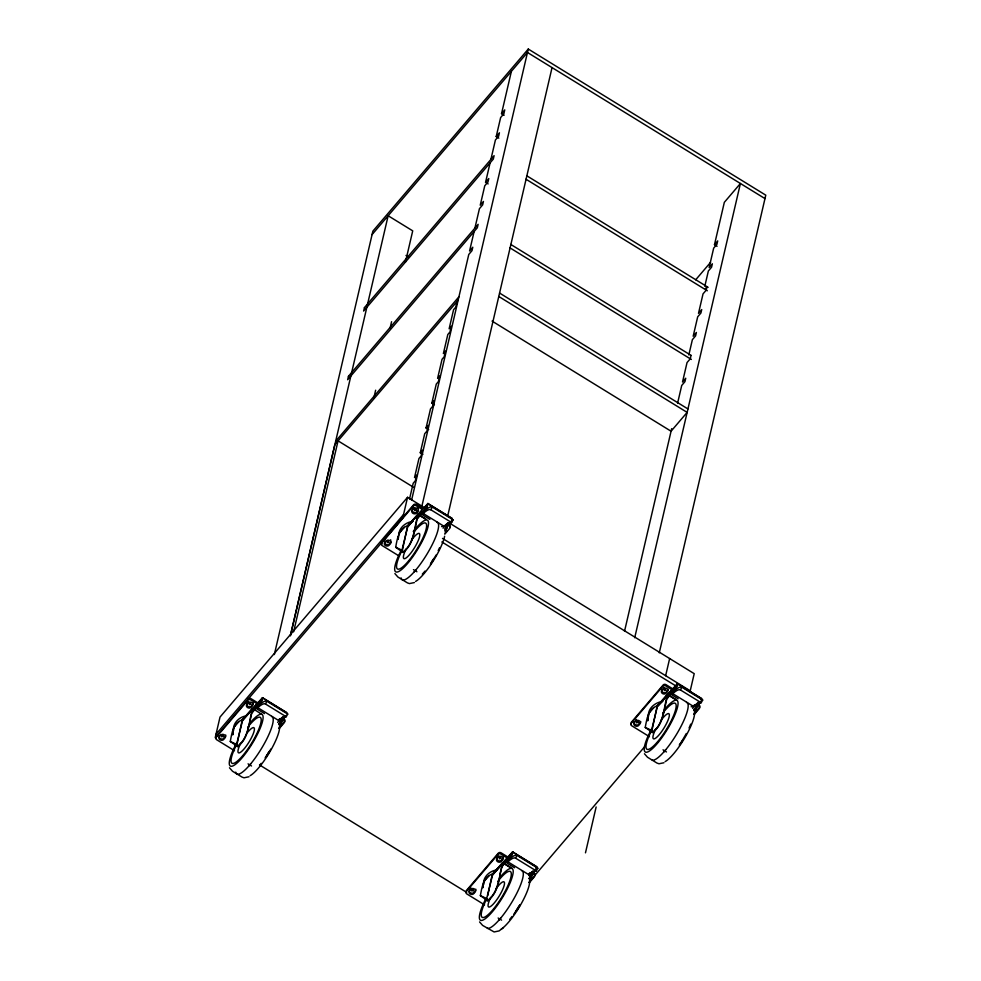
<?xml version="1.0" encoding="UTF-8"?>
<svg xmlns="http://www.w3.org/2000/svg" width="981" height="981" viewBox="0 0 981 981"><rect width="100%" height="100%" fill="white"/><g stroke="black" fill="none" stroke-linecap="round" stroke-linejoin="round"><path stroke-width="1.47" d="M236.728 745.02L237.463 746.688C248.303 739.11 248.806 724.468 251.872 712.88L261.584 701.403L262.712 698.018L286.55 712.684M451.959 518.471L428.108 503.805L426.98 507.189L417.268 518.667C414.374 530.169 413.626 544.958 402.86 552.475L402.136 550.807M486.699 900.239L486.821 899.172M651.691 730.992L652.426 732.66C663.181 725.143 663.929 710.354 666.835 698.852L676.547 687.374L677.675 683.99L701.513 698.656M237.194 743.561L242.197 719.993L262.491 697.663L286.893 712.672M403.682 544.222L402.382 550.378L395.674 547.251L400.935 550.966M403.902 543.204L407.606 525.779L427.9 503.461L452.29 518.471L451.101 522.027L445.276 528.918M487.716 895.665L492.29 874.157L512.585 851.827L536.975 866.836L536.19 869.215M652.157 729.533L657.16 705.964L677.454 683.634L701.856 698.644M235.538 745.18L230.277 741.464C231.847 733.212 233.257 722.494 242.773 719.711L236.458 744.849L237.181 746.516C249.149 737.994 248.831 721.06 252.583 708.466L242.197 719.993L262.712 698.018M274.337 654.572L372.878 231.148L528.269 49.05L765.781 195.17L659.281 652.843M290.401 635.578L334.84 444.614L458.127 300.223M290.413 635.725L388.145 215.746L412.719 230.854L405.447 262.135M293.626 631.801L338.053 440.849L413.749 487.41M373.908 397.661L375.637 390.217M390.193 327.666L391.578 321.707M395.674 547.251C397.244 538.998 398.654 528.281 408.17 525.509L412.228 521.132M407.556 497.306L402.762 517.907L215.219 737.675L220.014 717.074L407.556 497.306L424.368 507.643M409.543 498.973L413.185 483.29L415.331 480.776L416.667 475.049L414.522 477.563L418.961 458.495L421.107 455.981L422.431 450.254L420.285 452.768L422.897 454.375M420.285 452.768L424.724 433.688L426.87 431.186L428.207 425.46L426.061 427.974L428.672 429.58M426.061 427.974L430.5 408.893L432.646 406.379L433.97 400.665L431.836 403.179L434.436 404.773M431.836 403.179L436.275 384.098L438.409 381.584L439.746 375.87L437.6 378.372L442.039 359.304L444.185 356.79L445.521 351.063L443.375 353.577L447.814 334.509L449.96 331.995L451.285 326.268L449.139 328.782L453.578 309.702L455.724 307.2L457.06 301.474M411.579 500.224L468.783 254.435L471.996 250.67L472.793 247.237L469.58 251.001L474.105 231.553M474.902 228.119L479.439 208.659L482.652 204.894L483.449 201.461L480.236 205.225L484.761 185.765L487.974 182L488.771 178.567L485.558 182.331L488.146 183.925M485.558 182.331L490.083 162.883M490.892 159.449L495.417 139.989L498.63 136.224L499.427 132.791L496.214 136.555L498.802 138.149M496.214 136.555L500.641 117.524L503.854 113.759L504.761 109.897L501.536 113.661L504.124 115.255M501.536 113.661L511.395 71.319M407.937 525.89L401.854 550.635L402.59 552.303C414.558 543.781 414.24 526.858 417.992 514.265L407.655 525.718M414.203 518.937L418.262 514.436L415.368 517.943M421.769 506.723L528.269 49.05M447.716 515.883L552.045 67.603M485.632 899.344L480.359 895.616C481.941 887.364 483.339 876.646 492.854 873.875L486.539 899.001L487.557 900.84C495.822 895.113 498.458 884.47 500.077 875.126M492.474 875.064L512.805 852.17L536.644 866.836M486.674 900.632L487.275 900.668C498.495 892.771 498.789 877.149 502.358 865.316L502.088 865.144M499.795 874.954L502.677 862.63L492.56 874.316M624.529 631.237L671.666 428.648M677.564 403.326L681.721 385.447L684.934 381.683L685.731 378.249L682.518 382.014L687.043 362.553L690.268 358.788L691.065 355.355M688.821 354.95L692.378 339.671L695.59 335.894L696.387 332.461L693.175 336.238L697.699 316.777L700.912 313.013L701.722 309.579L698.497 313.344L703.034 293.883L706.246 290.118L707.043 286.685L705.437 288.573M704.799 286.28L708.356 271.001L711.568 267.224L712.365 263.791L709.153 267.568L713.678 248.107L716.903 244.343L717.7 240.909L714.487 244.674L717.062 246.268M714.487 244.674L724.334 202.331L740.41 183.496L634.707 637.736M585.473 852.832L596.141 806.971M650.501 731.152L645.24 727.436C646.81 719.183 648.22 708.466 657.724 705.682L667.828 694.609L676.608 700.017M665.645 675.713L669.643 658.545M657.491 706.075L651.421 730.82L652.144 732.488C664.174 723.904 663.622 707.154 667.546 694.45L657.209 705.903M398.838 533.689C399.88 526.711 406.502 522.051 413.197 521.316M232.681 731.127L232.791 734.879L233.748 727.473L238.959 721.587M398.09 536.914L398.151 539.415L399.144 533.259L404.368 527.373M647.644 717.099L647.754 720.851L648.711 713.445L653.922 707.559M686.332 733.506L679.931 744.579M251.872 712.88L261.302 701.231L262.491 697.663M417.268 518.667L426.71 507.018L427.9 503.461M512.805 852.17L511.665 855.567L501.683 866.861L511.395 855.395L512.585 851.827M666.835 698.852L676.265 687.203L677.454 683.634M270.891 749.006L266.366 756.842M436.3 554.805L430.365 564.394M269.812 750.637L266.084 756.67M519.905 904.801L516.178 910.822M520.175 904.973L516.46 910.993M266.918 701.268A32.581 7.443 -58.4 0 0 259.291 704.971L257.795 707.669A32.937 7.529 -58.4 0 1 265.422 703.966L266.918 701.268L287.727 714.058L286.219 716.755A32.937 7.529 -58.4 0 0 278.592 720.471L257.795 707.669L255.379 708M278.592 720.471L279.597 718.668M420.775 513.786L423.191 513.455A32.937 7.529 -58.4 0 1 430.818 509.752L432.327 507.054L453.124 519.856L451.628 522.554A32.937 7.529 -58.4 0 0 444.001 526.257L441.585 526.589M506.969 859.466L505.473 862.152L507.876 861.821A32.937 7.529 -58.4 0 1 515.503 858.117L517.012 855.42L537.809 868.222L536.313 870.92A32.937 7.529 -58.4 0 0 528.685 874.623L507.876 861.821L509.384 859.135A32.581 7.443 -58.4 0 1 517.012 855.42M528.685 874.623L529.679 872.832M678.141 698.779L670.342 693.972L672.758 693.641A32.937 7.529 -58.4 0 1 680.385 689.937L681.881 687.24L702.69 700.042L701.182 702.727A32.937 7.529 -58.4 0 0 693.555 706.443L691.139 706.774M694.56 704.64L693.555 706.443L672.758 693.641L674.254 690.943A32.581 7.443 -58.4 0 1 681.881 687.24M434.142 558.422L431.493 562.456M681.047 742.642L682.433 740.667M278.629 724.101L285.704 716.24L278.898 724.272M444.994 528.747L450.819 521.867M529.691 877.112L535.516 870.233M528.992 878.436L535.785 870.405M693.592 710.085L700.385 702.04M693.861 710.244L700.667 702.212M372.069 234.582L527.471 52.483L764.984 198.603M335.686 441.205L458.924 296.789M216.016 734.242L403.571 514.473M412.523 509.164L413.933 507.496M248.536 701.709L247.114 703.377A2.612 2.097 13.1 0 0 247.862 706.369A2.612 2.097 13.1 0 0 251.455 706.038L252.865 704.37A2.612 2.097 13.1 0 0 253.233 702.813M387.176 542.726L388.599 541.058M414.681 510.5L416.103 508.832M221.78 736.939L223.202 735.272M249.284 704.701L250.707 703.046M418.274 510.169L416.851 511.824A2.612 2.097 13.1 0 1 412.228 509.642M407.789 526.699L412.547 521.119M414.46 518.888L418.262 514.436M408.697 525.755L412.51 521.291M243.3 719.968L252.865 708.638M445.067 532.99L447.042 530.66M278.665 728.356L284.625 721.378A2.085 1.68 13.1 0 0 284.024 718.987M444.785 534.191L449.739 528.379A2.085 1.68 13.1 0 0 449.139 525.988M279.377 728.405L284.343 722.592A2.085 1.68 13.1 0 0 283.742 720.189M414.264 571.776L416.079 569.654M248.867 765.989L250.682 763.856M695.701 279.793L710.538 262.393M671.065 431.223L687.141 412.388L498.777 296.495M471.113 888.099L469.703 889.755A2.612 2.097 13.1 0 0 470.451 892.759A2.612 2.097 13.1 0 0 474.031 892.428L475.454 890.76A2.612 2.097 13.1 0 0 475.822 889.203M498.618 855.861L497.208 857.529A2.612 2.097 13.1 0 0 497.956 860.521A2.612 2.097 13.1 0 0 501.536 860.19L502.959 858.534A2.612 2.097 13.1 0 0 503.327 856.965M471.873 891.091L473.283 889.436M499.378 858.865L500.788 857.198M493.431 873.948L502.946 862.802M636.743 722.911L638.153 721.243M664.247 690.673L665.658 689.018M660.213 703.536L667.828 694.609L658.263 705.94M528.759 882.52L644.762 746.59M529.47 882.557L534.424 876.744A2.085 1.68 13.1 0 0 533.836 874.353M498.961 920.141L500.776 918.02M693.628 714.327L699.588 707.35A2.085 1.68 13.1 0 0 698.987 704.959M694.34 714.376L699.306 708.564A2.085 1.68 13.1 0 0 698.705 706.173M663.83 751.961L665.645 749.84M502.836 862.924L492.621 874.255M421.192 511.359L417.943 514.424M424.16 508.121L428.108 503.805M443.056 528.183L447.998 522.787M277.648 722.396L282.602 717.001M278.96 721.317L281.939 718.08M677.675 683.99L667.509 694.609M528.734 875.481L532.683 871.153M529.053 875.469L532.021 872.232M692.611 708.368L698.546 701.893M513.737 914.182L515.05 912.759M489.053 875.739L483.829 881.649L482.848 887.78L482.775 885.242M503.437 927.572L499.071 930.932L494.105 931.95L482.615 925.402L479.574 921.932M230.277 741.464L236.985 744.579M645.24 727.436L651.948 730.551M480.359 895.616L487.067 898.743M414.387 582.567L409.42 583.585L407.458 582.898L397.918 577.036L394.877 573.566M248.99 776.768L244.024 777.798L242.062 777.111L232.522 771.25L229.48 767.78M663.953 762.752L658.987 763.77L657.012 763.083L647.485 757.222L644.443 753.751M246.366 715.848C239.425 716.792 232.693 723.009 233.503 730.404M662.764 701.501C655.333 702.188 647.607 708.356 648.466 716.375M496.46 870C489.507 870.956 482.787 877.173 483.596 884.555M401.572 551.371L400.824 551.469A8.167 3.666 39.4 0 1 401.977 551.8M236.163 745.585L235.428 745.67A8.167 3.666 39.4 0 1 235.992 745.818A26.916 6.156 -58.4 0 0 237.843 760.704A26.916 6.156 -58.4 0 0 260.345 724.787A26.916 6.156 -58.4 0 0 247.678 727.289M651.126 731.556L650.391 731.654A8.167 3.666 39.4 0 1 650.955 731.789A26.916 6.156 -58.4 0 0 652.806 746.676A26.916 6.156 -58.4 0 0 675.308 710.759A26.916 6.156 -58.4 0 0 662.629 713.261M486.257 899.736L485.509 899.835A8.167 3.666 39.4 0 1 486.073 899.969M526.723 175.746L708.123 287.347M525.926 179.18L707.326 290.781M510.745 244.416L690.832 355.22M509.948 247.85L691.347 359.451M499.574 293.061L687.939 408.954M405.999 255.452L408.611 257.059M492.057 321.094L670.845 431.088M430.818 509.752L451.628 522.554M450.402 523.658L694.217 673.665L690.219 690.82L442.492 538.422M422.823 508.403L416.484 504.504A2.085 1.68 13.1 0 0 413.614 504.774L381.867 541.99A2.085 1.68 13.1 0 0 382.05 544.063M422.541 509.617L416.202 505.718A2.085 1.68 13.1 0 0 413.332 505.988L381.584 543.204A2.085 1.68 13.1 0 0 382.173 545.595L398.654 555.724M444.001 526.257L423.191 513.455L424.699 510.758A32.581 7.443 -58.4 0 1 432.327 507.054M414.313 508.992L416.471 510.328M422.075 514.596L429.886 519.39M419.512 515.197L425.791 519.059M419.476 515.368L425.754 519.231M441.855 541.953L676.387 686.246M680.385 689.937L701.182 702.727M673.653 689.373L666.05 684.689A2.085 1.68 13.1 0 0 663.181 684.959L631.421 722.175A2.085 1.68 13.1 0 0 631.31 723.855M672.095 689.802L665.768 685.903A2.085 1.68 13.1 0 0 662.898 686.173L631.139 723.377A2.085 1.68 13.1 0 0 631.739 725.781L649.471 736.694M663.867 689.177L666.038 690.514M669.042 695.554L676.571 700.189M386.808 541.23L388.966 542.567M413.442 569.642L416.913 571.776M636.362 721.415L638.533 722.739M663.009 749.827L666.467 751.961M265.422 703.966L286.219 716.755M515.503 858.117L536.313 870.92M258.69 703.402L251.087 698.717A2.085 1.68 13.1 0 0 248.218 698.987M508.771 857.553L501.181 852.881A2.085 1.68 13.1 0 0 498.311 853.139L466.551 890.356A2.085 1.68 13.1 0 0 466.429 892.036M257.145 703.831L250.805 699.931A2.085 1.68 13.1 0 0 247.935 700.189L216.176 737.405A2.085 1.68 13.1 0 0 216.776 739.809L234.508 750.71M507.226 857.983L500.899 854.083A2.085 1.68 13.1 0 0 498.029 854.353L466.269 891.57A2.085 1.68 13.1 0 0 466.87 893.961L484.602 904.874M248.904 703.205L251.075 704.542M498.998 857.369L501.168 858.694M256.679 708.797L264.478 713.604M506.772 862.961L514.571 867.756M254.116 709.41L261.608 714.217M504.209 863.574L511.739 868.197M504.16 863.734L511.69 868.369M221.399 735.443L223.57 736.768M471.493 889.595L473.664 890.932M259.524 764.935L466.686 892.391M248.046 763.856L251.516 765.989M498.127 918.02L501.598 920.141M413.259 531.457A30.276 6.916 -58.4 0 1 427.348 529.225A30.276 6.916 -58.4 0 1 401.388 569.728A30.276 6.916 -58.4 0 1 401.352 550.047M414.62 531.15A26.916 6.156 -58.4 0 1 425.362 531.812A26.916 6.156 -58.4 0 1 402.823 566.859A26.916 6.156 -58.4 0 1 401.45 551.629M436.95 522.248A33.636 7.689 -58.4 0 1 424.798 557.637A33.636 7.689 -58.4 0 1 401.131 577.932M411.53 540.102A14.715 3.36 -58.4 0 1 419.512 536.938A14.715 3.36 -58.4 0 1 407.274 557.012A14.715 3.36 -58.4 0 1 406.048 549.102M444.626 536.239A30.276 6.916 -58.4 0 1 432.535 562.052A30.276 6.916 -58.4 0 1 415.552 581.451M439.5 547.827A26.916 6.156 -58.4 0 1 438.188 550.586M433.541 558.998A26.916 6.156 -58.4 0 1 431.272 562.579M425.018 571.065A26.916 6.156 -58.4 0 1 422.308 574.13M451.812 519.66A32.581 7.443 -58.4 0 1 453.124 519.856M449.421 524.774A2.085 1.68 13.1 0 1 450.021 527.165M418.029 507.569A2.612 2.097 13.1 0 1 418.409 508.06M446.355 526.38A2.612 2.097 13.1 0 1 446.588 528.98L445.178 530.635A2.612 2.097 13.1 0 1 444.736 531.028M447.238 526.196A2.612 2.097 13.1 0 1 446.87 527.766L445.46 529.421A2.612 2.097 13.1 0 1 445.018 529.814M391.063 541.917A2.612 2.097 13.1 0 1 390.769 542.395L389.347 544.063A2.612 2.097 13.1 0 1 384.724 541.868M390.524 539.808A2.612 2.097 13.1 0 1 390.904 540.298M664.566 709.484A30.276 6.916 -58.4 0 1 676.326 711.151A30.276 6.916 -58.4 0 1 650.096 750.563A30.276 6.916 -58.4 0 1 651.531 729.067M686.516 702.433A33.636 7.689 -58.4 0 1 677.135 733.334A33.636 7.689 -58.4 0 1 652.255 760.152M661.096 720.287A14.715 3.36 -58.4 0 1 669.067 717.123A14.715 3.36 -58.4 0 1 656.829 737.197A14.715 3.36 -58.4 0 1 655.602 729.288M694.438 712.218A30.276 6.916 -58.4 0 1 684.591 738.19A30.276 6.916 -58.4 0 1 665.106 761.624M690.685 724.113A26.916 6.156 -58.4 0 1 689.054 728.012M680.826 742.764A26.916 6.156 -58.4 0 1 679.281 745.045M700.839 699.943A32.581 7.443 -58.4 0 1 702.69 700.042M668.245 689.336A2.612 2.097 13.1 0 1 667.828 690.354L666.418 692.01A2.612 2.097 13.1 0 1 662.825 692.341A2.612 2.097 13.1 0 1 662.077 689.349M663.499 687.681A2.612 2.097 13.1 0 1 663.941 687.301M695.921 706.565A2.612 2.097 13.1 0 1 696.154 709.165L694.732 710.82A2.612 2.097 13.1 0 1 694.29 711.2M696.853 706.933A2.612 2.097 13.1 0 1 696.436 707.951L695.014 709.606A2.612 2.097 13.1 0 1 694.021 710.256M640.74 721.575A2.612 2.097 13.1 0 1 640.323 722.58L638.913 724.248A2.612 2.097 13.1 0 1 635.32 724.567A2.612 2.097 13.1 0 1 634.572 721.575M635.995 719.919A2.612 2.097 13.1 0 1 636.436 719.527M499.685 877.664A30.276 6.916 -58.4 0 1 511.567 879.013A30.276 6.916 -58.4 0 1 485.607 918.461A30.276 6.916 -58.4 0 1 486.036 898.412M497.759 881.453A26.916 6.156 -58.4 0 1 510.439 878.939A26.916 6.156 -58.4 0 1 487.937 914.856A26.916 6.156 -58.4 0 1 486.135 899.994M521.634 870.613A33.636 7.689 -58.4 0 1 512.266 901.514A33.636 7.689 -58.4 0 1 487.373 928.333M496.214 888.467A14.715 3.36 -58.4 0 1 504.197 885.303A14.715 3.36 -58.4 0 1 491.959 905.377A14.715 3.36 -58.4 0 1 490.733 897.468M529.556 880.411A30.276 6.916 -58.4 0 1 520.31 905.365A30.276 6.916 -58.4 0 1 501.168 929.24M518.949 906.174A26.916 6.156 -58.4 0 1 515.184 912.109M512.045 916.475A26.916 6.156 -58.4 0 1 509.703 919.43M535.957 868.124A32.581 7.443 -58.4 0 1 537.809 868.222M534.118 873.139A2.085 1.68 13.1 0 1 534.706 875.53M531.04 874.745A2.612 2.097 13.1 0 1 531.273 877.345L529.863 879.001A2.612 2.097 13.1 0 1 529.421 879.393M531.849 875.653A2.612 2.097 13.1 0 1 531.555 876.131L530.145 877.787A2.612 2.097 13.1 0 1 529.139 878.449M249.603 723.5A30.276 6.916 -58.4 0 1 261.363 725.167A30.276 6.916 -58.4 0 1 235.133 764.591A30.276 6.916 -58.4 0 1 236.568 743.095M271.553 716.461A33.636 7.689 -58.4 0 1 259.401 751.851A33.636 7.689 -58.4 0 1 235.734 772.133M247.85 732.108A14.715 3.36 -58.4 0 1 253.723 732.464A14.715 3.36 -58.4 0 1 241.387 751.63A14.715 3.36 -58.4 0 1 240.639 743.304M279.475 726.247A30.276 6.916 -58.4 0 1 269.628 752.219A30.276 6.916 -58.4 0 1 250.143 775.652M268.855 752.01A26.916 6.156 -58.4 0 1 265.091 757.945M261.167 763.353A26.916 6.156 -58.4 0 1 259.622 765.278M286.893 713.849A32.581 7.443 -58.4 0 1 287.727 714.058M280.958 720.594A2.612 2.097 13.1 0 1 281.191 723.181L279.769 724.849A2.612 2.097 13.1 0 1 279.327 725.229M281.768 721.501A2.612 2.097 13.1 0 1 281.473 721.979L280.051 723.635A2.612 2.097 13.1 0 1 279.058 724.285M225.728 735.039A2.612 2.097 13.1 0 1 225.36 736.608L223.95 738.264A2.612 2.097 13.1 0 1 220.357 738.595A2.612 2.097 13.1 0 1 219.609 735.603M216.347 737.884A2.085 1.68 13.1 0 1 216.458 736.191M348.451 376.299L347.654 379.733L477.318 227.776L478.127 224.342L348.451 376.299M364.429 307.629L363.632 311.063L493.308 159.106L494.105 155.672L364.429 307.629M386.146 540.948L384.736 542.603A2.612 2.097 13.1 0 0 385.484 545.595A2.612 2.097 13.1 0 0 389.065 545.264L390.487 543.609A2.612 2.097 13.1 0 0 389.739 540.617A2.612 2.097 13.1 0 0 386.146 540.948M413.651 508.71L412.241 510.378A2.612 2.097 13.1 0 0 412.989 513.37A2.612 2.097 13.1 0 0 416.569 513.038L417.992 511.383A2.612 2.097 13.1 0 0 417.244 508.379A2.612 2.097 13.1 0 0 413.651 508.71M220.75 735.149L219.327 736.817A2.612 2.097 13.1 0 0 220.075 739.809A2.612 2.097 13.1 0 0 223.668 739.478L225.078 737.822A2.612 2.097 13.1 0 0 224.33 734.818A2.612 2.097 13.1 0 0 220.75 735.149M248.254 702.923L246.832 704.579A2.612 2.097 13.1 0 0 247.58 707.571A2.612 2.097 13.1 0 0 251.173 707.252L252.583 705.584A2.612 2.097 13.1 0 0 251.835 702.592A2.612 2.097 13.1 0 0 248.254 702.923M470.831 889.313L469.421 890.969A2.612 2.097 13.1 0 0 470.169 893.961A2.612 2.097 13.1 0 0 473.749 893.642L475.172 891.974A2.612 2.097 13.1 0 0 474.424 888.982A2.612 2.097 13.1 0 0 470.831 889.313M498.336 857.075L496.926 858.743A2.612 2.097 13.1 0 0 497.674 861.735A2.612 2.097 13.1 0 0 501.254 861.404L502.677 859.748A2.612 2.097 13.1 0 0 501.929 856.744A2.612 2.097 13.1 0 0 498.336 857.075M635.713 721.121L634.29 722.789A2.612 2.097 13.1 0 0 635.038 725.781A2.612 2.097 13.1 0 0 638.631 725.45L640.041 723.794A2.612 2.097 13.1 0 0 639.293 720.802A2.612 2.097 13.1 0 0 635.713 721.121M663.217 688.895L661.795 690.563A2.612 2.097 13.1 0 0 662.543 693.555A2.612 2.097 13.1 0 0 666.136 693.224L667.546 691.556A2.612 2.097 13.1 0 0 666.798 688.564A2.612 2.097 13.1 0 0 663.217 688.895"/></g></svg>
